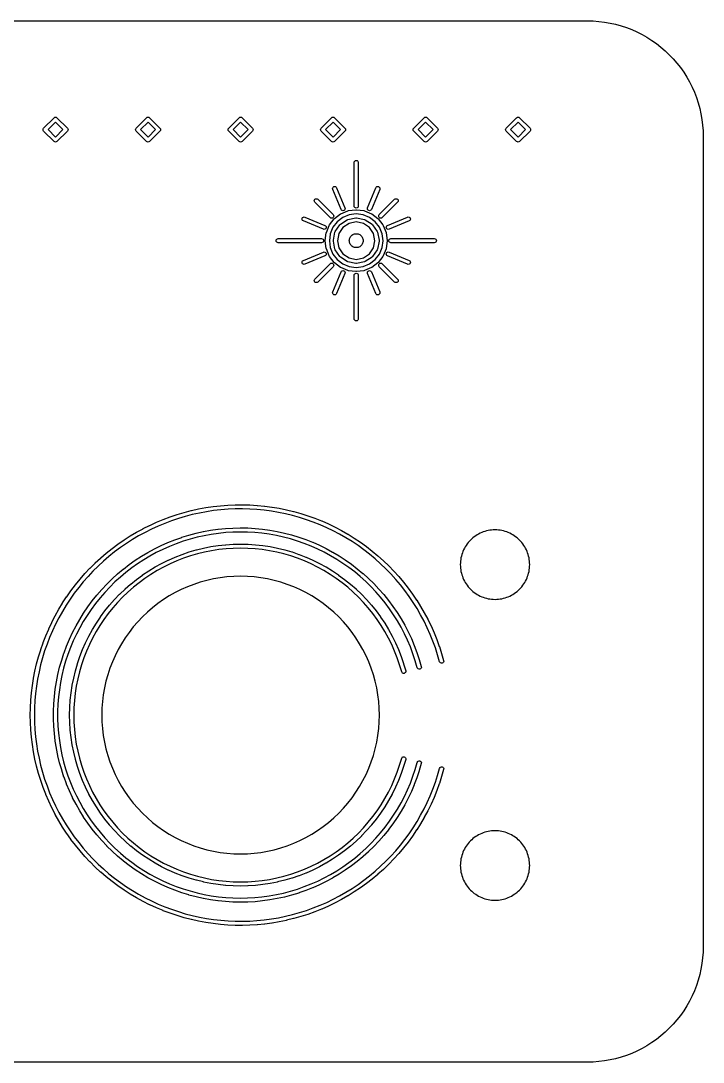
# Model space of a CAD drawing. Header units: millimetres. Extents: x -40 to 40, y -22.5 to 22.5.
# Drawn here: x 10.5 to 40, y -22.5 to 22.5 of the extents above; entities that cross this region are included whole.
import ezdxf

# ---------------------------------------------------------------- set-up
doc = ezdxf.new("R2010")
doc.units = ezdxf.units.MM
for name, color, linetype in [('CUT_INNER', 1, 'Continuous'), ('CUT_OUTER', 1, 'Continuous'), ('ENGRAVE_LINES', 4, 'Continuous')]:
    doc.layers.add(name, color=color, linetype=linetype)

msp = doc.modelspace()

# ---------------------------------------------------------------- linework, layer by layer
at = {"layer": 'CUT_INNER'}
for points in [[(30.853, -2.493), (30.926, -2.498), (31, -2.5), (31.074, -2.498), (31.147, -2.493), (31.22, -2.484), (31.293, -2.471), (31.364, -2.455), (31.435, -2.435), (31.505, -2.412), (31.574, -2.386), (31.641, -2.356), (31.707, -2.323), (31.771, -2.287), (31.833, -2.247), (31.893, -2.205), (31.952, -2.16), (32.007, -2.111), (32.061, -2.061), (32.111, -2.007), (32.16, -1.952), (32.205, -1.894), (32.247, -1.833), (32.287, -1.771), (32.323, -1.707), (32.356, -1.641), (32.386, -1.574), (32.412, -1.505), (32.435, -1.435), (32.455, -1.364), (32.471, -1.293), (32.484, -1.22), (32.493, -1.147), (32.498, -1.074), (32.5, -1), (32.498, -0.926), (32.493, -0.853), (32.484, -0.78), (32.471, -0.707), (32.455, -0.636), (32.435, -0.565), (32.412, -0.495), (32.386, -0.426), (32.356, -0.359), (32.323, -0.293), (32.287, -0.229), (32.247, -0.167), (32.205, -0.106), (32.16, -0.048), (32.111, 0.007), (32.061, 0.061), (32.007, 0.111), (31.952, 0.16), (31.893, 0.205), (31.833, 0.247), (31.771, 0.287), (31.707, 0.323), (31.641, 0.356), (31.574, 0.386), (31.505, 0.412), (31.435, 0.435), (31.364, 0.455), (31.293, 0.471), (31.22, 0.484), (31.147, 0.493), (31.074, 0.498), (31, 0.5), (30.926, 0.498), (30.853, 0.493), (30.78, 0.484), (30.707, 0.471), (30.636, 0.455), (30.565, 0.435), (30.495, 0.412), (30.426, 0.386), (30.359, 0.356), (30.293, 0.323), (30.229, 0.287), (30.167, 0.247), (30.106, 0.205), (30.048, 0.16), (29.993, 0.111), (29.939, 0.061), (29.889, 0.007), (29.84, -0.048), (29.795, -0.106), (29.753, -0.167), (29.713, -0.229), (29.677, -0.293), (29.644, -0.359), (29.614, -0.426), (29.588, -0.495), (29.565, -0.565), (29.545, -0.636), (29.529, -0.707), (29.516, -0.78), (29.507, -0.853), (29.502, -0.926), (29.5, -1), (29.502, -1.074), (29.507, -1.147), (29.516, -1.22), (29.529, -1.293), (29.545, -1.364), (29.565, -1.435), (29.588, -1.505), (29.614, -1.574), (29.644, -1.641), (29.677, -1.707), (29.713, -1.771), (29.753, -1.833), (29.795, -1.894), (29.84, -1.952), (29.889, -2.007), (29.939, -2.061), (29.993, -2.111), (30.048, -2.16), (30.106, -2.205), (30.167, -2.247), (30.229, -2.287), (30.293, -2.323), (30.359, -2.356), (30.426, -2.386), (30.495, -2.412), (30.565, -2.435), (30.636, -2.455), (30.707, -2.471), (30.78, -2.484)], [(19.412, -13.471), (19.706, -13.493), (20, -13.5), (20.294, -13.493), (20.588, -13.471), (20.88, -13.435), (21.171, -13.385), (21.458, -13.32), (21.742, -13.242), (22.021, -13.149), (22.296, -13.043), (22.565, -12.924), (22.828, -12.791), (23.085, -12.646), (23.333, -12.489), (23.574, -12.319), (23.806, -12.138), (24.029, -11.946), (24.243, -11.743), (24.446, -11.529), (24.638, -11.306), (24.819, -11.074), (24.989, -10.833), (25.146, -10.585), (25.291, -10.328), (25.424, -10.065), (25.543, -9.796), (25.649, -9.521), (25.742, -9.242), (25.82, -8.958), (25.885, -8.671), (25.935, -8.38), (25.971, -8.088), (25.993, -7.794), (26, -7.5), (25.993, -7.206), (25.971, -6.912), (25.935, -6.62), (25.885, -6.329), (25.82, -6.042), (25.742, -5.758), (25.649, -5.479), (25.543, -5.204), (25.424, -4.935), (25.291, -4.672), (25.146, -4.415), (24.989, -4.167), (24.819, -3.926), (24.638, -3.694), (24.446, -3.471), (24.243, -3.257), (24.029, -3.054), (23.806, -2.862), (23.574, -2.681), (23.333, -2.511), (23.085, -2.354), (22.828, -2.208), (22.565, -2.076), (22.296, -1.957), (22.021, -1.851), (21.742, -1.758), (21.458, -1.68), (21.171, -1.615), (20.88, -1.565), (20.588, -1.529), (20.294, -1.507), (20, -1.5), (19.706, -1.507), (19.412, -1.529), (19.12, -1.565), (18.829, -1.615), (18.542, -1.68), (18.258, -1.758), (17.979, -1.851), (17.704, -1.957), (17.435, -2.076), (17.172, -2.208), (16.915, -2.354), (16.667, -2.511), (16.426, -2.681), (16.194, -2.862), (15.971, -3.054), (15.757, -3.257), (15.554, -3.471), (15.362, -3.694), (15.181, -3.926), (15.011, -4.167), (14.854, -4.415), (14.709, -4.672), (14.576, -4.935), (14.457, -5.204), (14.351, -5.479), (14.258, -5.758), (14.18, -6.042), (14.115, -6.329), (14.065, -6.62), (14.029, -6.912), (14.007, -7.206), (14, -7.5), (14.007, -7.794), (14.029, -8.088), (14.065, -8.38), (14.115, -8.671), (14.18, -8.958), (14.258, -9.242), (14.351, -9.521), (14.457, -9.796), (14.576, -10.065), (14.709, -10.328), (14.854, -10.585), (15.011, -10.833), (15.181, -11.074), (15.362, -11.306), (15.554, -11.529), (15.757, -11.743), (15.971, -11.946), (16.194, -12.138), (16.426, -12.319), (16.667, -12.489), (16.915, -12.646), (17.172, -12.791), (17.435, -12.924), (17.704, -13.043), (17.979, -13.149), (18.258, -13.242), (18.542, -13.32), (18.829, -13.385), (19.12, -13.435)], [(30.853, -15.493), (30.926, -15.498), (31, -15.5), (31.074, -15.498), (31.147, -15.493), (31.22, -15.484), (31.293, -15.471), (31.364, -15.455), (31.435, -15.435), (31.505, -15.412), (31.574, -15.386), (31.641, -15.356), (31.707, -15.323), (31.771, -15.287), (31.833, -15.247), (31.893, -15.205), (31.952, -15.159), (32.007, -15.111), (32.061, -15.061), (32.111, -15.007), (32.16, -14.952), (32.205, -14.893), (32.247, -14.833), (32.287, -14.771), (32.323, -14.707), (32.356, -14.641), (32.386, -14.574), (32.412, -14.505), (32.435, -14.435), (32.455, -14.364), (32.471, -14.293), (32.484, -14.22), (32.493, -14.147), (32.498, -14.074), (32.5, -14), (32.498, -13.926), (32.493, -13.853), (32.484, -13.78), (32.471, -13.707), (32.455, -13.636), (32.435, -13.565), (32.412, -13.495), (32.386, -13.426), (32.356, -13.359), (32.323, -13.293), (32.287, -13.229), (32.247, -13.167), (32.205, -13.106), (32.16, -13.048), (32.111, -12.993), (32.061, -12.939), (32.007, -12.889), (31.952, -12.841), (31.893, -12.795), (31.833, -12.753), (31.771, -12.713), (31.707, -12.677), (31.641, -12.644), (31.574, -12.614), (31.505, -12.588), (31.435, -12.565), (31.364, -12.545), (31.293, -12.529), (31.22, -12.516), (31.147, -12.507), (31.074, -12.502), (31, -12.5), (30.926, -12.502), (30.853, -12.507), (30.78, -12.516), (30.707, -12.529), (30.636, -12.545), (30.565, -12.565), (30.495, -12.588), (30.426, -12.614), (30.359, -12.644), (30.293, -12.677), (30.229, -12.713), (30.167, -12.753), (30.106, -12.795), (30.048, -12.841), (29.993, -12.889), (29.939, -12.939), (29.889, -12.993), (29.84, -13.048), (29.795, -13.106), (29.753, -13.167), (29.713, -13.229), (29.677, -13.293), (29.644, -13.359), (29.614, -13.426), (29.588, -13.495), (29.565, -13.565), (29.545, -13.636), (29.529, -13.707), (29.516, -13.78), (29.507, -13.853), (29.502, -13.926), (29.5, -14), (29.502, -14.074), (29.507, -14.147), (29.516, -14.22), (29.529, -14.293), (29.545, -14.364), (29.565, -14.435), (29.588, -14.505), (29.614, -14.574), (29.644, -14.641), (29.677, -14.707), (29.713, -14.771), (29.753, -14.833), (29.795, -14.893), (29.84, -14.952), (29.889, -15.007), (29.939, -15.061), (29.993, -15.111), (30.048, -15.159), (30.106, -15.205), (30.167, -15.247), (30.229, -15.287), (30.293, -15.323), (30.359, -15.356), (30.426, -15.386), (30.495, -15.412), (30.565, -15.435), (30.636, -15.455), (30.707, -15.471), (30.78, -15.484)]]:
    msp.add_lwpolyline(points, close=True, dxfattribs=at)
at = {"layer": 'CUT_OUTER'}
msp.add_lwpolyline([(-35, 22.5), (35, 22.5), (35.245, 22.494), (35.49, 22.476), (35.734, 22.446), (35.975, 22.404), (36.215, 22.35), (36.451, 22.285), (36.684, 22.208), (36.913, 22.119), (37.138, 22.02), (37.357, 21.91), (37.571, 21.789), (37.778, 21.657), (37.978, 21.516), (38.172, 21.365), (38.358, 21.205), (38.535, 21.035), (38.705, 20.858), (38.865, 20.672), (39.016, 20.479), (39.157, 20.278), (39.289, 20.07), (39.41, 19.857), (39.52, 19.638), (39.619, 19.413), (39.708, 19.184), (39.785, 18.951), (39.85, 18.715), (39.904, 18.475), (39.946, 18.234), (39.976, 17.99), (39.994, 17.745), (40, 17.5), (40, -17.5), (39.994, -17.745), (39.976, -17.99), (39.946, -18.234), (39.904, -18.475), (39.85, -18.715), (39.785, -18.951), (39.708, -19.184), (39.619, -19.413), (39.52, -19.638), (39.41, -19.857), (39.289, -20.07), (39.157, -20.278), (39.016, -20.479), (38.865, -20.672), (38.705, -20.858), (38.535, -21.035), (38.358, -21.205), (38.172, -21.365), (37.978, -21.516), (37.778, -21.657), (37.571, -21.789), (37.357, -21.91), (37.138, -22.02), (36.913, -22.119), (36.684, -22.208), (36.451, -22.285), (36.215, -22.35), (35.975, -22.404), (35.734, -22.446), (35.49, -22.476), (35.245, -22.494), (35, -22.5), (-35, -22.5)], dxfattribs=at)
at = {"layer": 'ENGRAVE_LINES'}
for points in [[(12, 17.26), (11.966, 17.267), (11.936, 17.286), (11.486, 17.736), (11.467, 17.766), (11.46, 17.8), (11.467, 17.834), (11.486, 17.864), (11.936, 18.314), (11.966, 18.333), (12, 18.34), (12.034, 18.333), (12.064, 18.314), (12.514, 17.864), (12.533, 17.834), (12.54, 17.8), (12.533, 17.766), (12.514, 17.736), (12.064, 17.286), (12.034, 17.267)], [(12, 18.123), (11.677, 17.8), (12, 17.477), (12.323, 17.8)], [(15.936, 17.286), (15.486, 17.736), (15.467, 17.766), (15.46, 17.8), (15.467, 17.834), (15.486, 17.864), (15.936, 18.314), (15.966, 18.333), (16, 18.34), (16.034, 18.333), (16.064, 18.314), (16.514, 17.864), (16.533, 17.834), (16.54, 17.8), (16.533, 17.766), (16.514, 17.736), (16.064, 17.286), (16.034, 17.267), (16, 17.26), (15.966, 17.267)], [(16, 17.477), (16.323, 17.8), (16, 18.123), (15.677, 17.8)], [(19.936, 17.286), (19.486, 17.736), (19.467, 17.766), (19.46, 17.8), (19.467, 17.834), (19.486, 17.864), (19.936, 18.314), (19.966, 18.333), (20, 18.34), (20.034, 18.333), (20.064, 18.314), (20.514, 17.864), (20.533, 17.834), (20.54, 17.8), (20.533, 17.766), (20.514, 17.736), (20.064, 17.286), (20.034, 17.267), (20, 17.26), (19.966, 17.267)], [(20, 17.477), (20.323, 17.8), (20, 18.123), (19.677, 17.8)], [(24, 17.26), (23.966, 17.267), (23.936, 17.286), (23.486, 17.736), (23.467, 17.766), (23.46, 17.8), (23.467, 17.834), (23.486, 17.864), (23.936, 18.314), (23.966, 18.333), (24, 18.34), (24.034, 18.333), (24.064, 18.314), (24.514, 17.864), (24.533, 17.834), (24.54, 17.8), (24.533, 17.766), (24.514, 17.736), (24.064, 17.286), (24.034, 17.267)], [(24, 18.123), (23.677, 17.8), (24, 17.477), (24.323, 17.8)], [(27.936, 17.286), (27.486, 17.736), (27.467, 17.766), (27.46, 17.8), (27.467, 17.834), (27.486, 17.864), (27.936, 18.314), (27.966, 18.333), (28, 18.34), (28.034, 18.333), (28.064, 18.314), (28.514, 17.864), (28.533, 17.834), (28.54, 17.8), (28.533, 17.766), (28.514, 17.736), (28.064, 17.286), (28.034, 17.267), (28, 17.26), (27.966, 17.267)], [(28, 17.477), (28.323, 17.8), (28, 18.123), (27.677, 17.8)], [(31.936, 17.286), (31.486, 17.736), (31.467, 17.766), (31.46, 17.8), (31.467, 17.834), (31.486, 17.864), (31.936, 18.314), (31.966, 18.333), (32, 18.34), (32.034, 18.333), (32.064, 18.314), (32.514, 17.864), (32.533, 17.834), (32.54, 17.8), (32.533, 17.766), (32.514, 17.736), (32.064, 17.286), (32.034, 17.267), (32, 17.26), (31.966, 17.267)], [(32, 17.477), (32.323, 17.8), (32, 18.123), (31.677, 17.8)], [(25.034, 14.417), (25, 14.41), (24.966, 14.417), (24.936, 14.436), (24.917, 14.466), (24.91, 14.5), (24.91, 16.375), (24.917, 16.409), (24.936, 16.439), (24.966, 16.458), (25, 16.465), (25.034, 16.458), (25.064, 16.439), (25.083, 16.409), (25.09, 16.375), (25.09, 14.5), (25.083, 14.466), (25.064, 14.436)], [(24.426, 14.296), (24.392, 14.303), (24.362, 14.322), (24.343, 14.351), (23.984, 15.218), (23.977, 15.252), (23.984, 15.286), (24.004, 15.316), (24.033, 15.335), (24.067, 15.342), (24.102, 15.335), (24.131, 15.316), (24.15, 15.286), (24.509, 14.42), (24.516, 14.386), (24.509, 14.351), (24.49, 14.322), (24.46, 14.303)], [(25.51, 14.322), (25.491, 14.351), (25.484, 14.386), (25.491, 14.42), (25.85, 15.286), (25.869, 15.316), (25.898, 15.335), (25.933, 15.342), (25.967, 15.335), (25.996, 15.316), (26.016, 15.286), (26.023, 15.252), (26.016, 15.218), (25.657, 14.351), (25.638, 14.322), (25.608, 14.303), (25.574, 14.296), (25.54, 14.303)], [(23.974, 13.978), (23.939, 13.971), (23.905, 13.978), (23.876, 13.997), (23.213, 14.66), (23.193, 14.689), (23.186, 14.724), (23.193, 14.758), (23.213, 14.787), (23.242, 14.807), (23.276, 14.814), (23.311, 14.807), (23.34, 14.787), (24.003, 14.124), (24.022, 14.095), (24.029, 14.061), (24.022, 14.026), (24.003, 13.997)], [(25.978, 14.026), (25.971, 14.061), (25.978, 14.095), (25.997, 14.124), (26.66, 14.787), (26.689, 14.807), (26.724, 14.814), (26.758, 14.807), (26.787, 14.787), (26.807, 14.758), (26.814, 14.724), (26.807, 14.689), (26.787, 14.66), (26.124, 13.997), (26.095, 13.978), (26.061, 13.971), (26.026, 13.978), (25.997, 13.997)], [(23.704, 13.574), (23.697, 13.54), (23.678, 13.51), (23.649, 13.491), (23.614, 13.484), (23.58, 13.491), (22.714, 13.85), (22.684, 13.869), (22.665, 13.898), (22.658, 13.933), (22.665, 13.967), (22.684, 13.996), (22.714, 14.016), (22.748, 14.023), (22.782, 14.016), (23.649, 13.657), (23.678, 13.638), (23.697, 13.608)], [(24.665, 11.703), (24.642, 11.709), (24.341, 11.834), (24.32, 11.846), (24.061, 12.045), (24.045, 12.061), (23.846, 12.32), (23.834, 12.341), (23.709, 12.642), (23.703, 12.665), (23.661, 12.988), (23.661, 13.012), (23.703, 13.335), (23.709, 13.358), (23.834, 13.659), (23.846, 13.68), (24.045, 13.939), (24.061, 13.955), (24.32, 14.154), (24.341, 14.166), (24.642, 14.291), (24.665, 14.297), (24.988, 14.339), (25.012, 14.339), (25.335, 14.297), (25.358, 14.291), (25.659, 14.166), (25.68, 14.154), (25.939, 13.955), (25.955, 13.939), (26.154, 13.68), (26.166, 13.659), (26.291, 13.358), (26.297, 13.335), (26.339, 13.012), (26.339, 12.988), (26.297, 12.665), (26.291, 12.642), (26.166, 12.341), (26.154, 12.32), (25.955, 12.061), (25.939, 12.045), (25.68, 11.846), (25.659, 11.834), (25.358, 11.709), (25.335, 11.703), (25.012, 11.661), (24.988, 11.661)], [(23.88, 12.7), (23.996, 12.42), (24.18, 12.18), (24.42, 11.996), (24.7, 11.88), (25, 11.841), (25.3, 11.88), (25.58, 11.996), (25.82, 12.18), (26.004, 12.42), (26.12, 12.7), (26.159, 13), (26.12, 13.3), (26.004, 13.58), (25.82, 13.82), (25.58, 14.004), (25.3, 14.12), (25, 14.159), (24.7, 14.12), (24.42, 14.004), (24.18, 13.82), (23.996, 13.58), (23.88, 13.3), (23.841, 13)], [(24.094, 12.606), (24.08, 12.638), (24.012, 12.982), (24.012, 13.018), (24.08, 13.362), (24.094, 13.394), (24.289, 13.686), (24.314, 13.711), (24.606, 13.906), (24.638, 13.92), (24.982, 13.988), (25.018, 13.988), (25.362, 13.92), (25.394, 13.906), (25.686, 13.711), (25.711, 13.686), (25.906, 13.394), (25.92, 13.362), (25.988, 13.018), (25.988, 12.982), (25.92, 12.638), (25.906, 12.606), (25.711, 12.314), (25.686, 12.289), (25.394, 12.094), (25.362, 12.08), (25.018, 12.012), (24.982, 12.012), (24.638, 12.08), (24.606, 12.094), (24.314, 12.289), (24.289, 12.314)], [(26.322, 13.51), (26.303, 13.54), (26.296, 13.574), (26.303, 13.608), (26.322, 13.638), (26.351, 13.657), (27.218, 14.016), (27.252, 14.023), (27.286, 14.016), (27.316, 13.996), (27.335, 13.967), (27.342, 13.933), (27.335, 13.898), (27.316, 13.869), (27.286, 13.85), (26.42, 13.491), (26.386, 13.484), (26.351, 13.491)], [(25.309, 12.253), (25.572, 12.428), (25.747, 12.691), (25.808, 13), (25.747, 13.309), (25.572, 13.572), (25.309, 13.747), (25, 13.808), (24.691, 13.747), (24.428, 13.572), (24.253, 13.309), (24.192, 13), (24.253, 12.691), (24.428, 12.428), (24.691, 12.253), (25, 12.192)], [(23.583, 13.034), (23.59, 13), (23.583, 12.966), (23.564, 12.936), (23.534, 12.917), (23.5, 12.91), (21.625, 12.91), (21.591, 12.917), (21.561, 12.936), (21.542, 12.966), (21.535, 13), (21.542, 13.034), (21.561, 13.064), (21.591, 13.083), (21.625, 13.09), (23.5, 13.09), (23.534, 13.083), (23.564, 13.064)], [(25, 12.7), (24.961, 12.703), (24.922, 12.71), (24.885, 12.723), (24.85, 12.74), (24.817, 12.762), (24.788, 12.788), (24.762, 12.817), (24.74, 12.85), (24.723, 12.885), (24.71, 12.922), (24.703, 12.961), (24.7, 13), (24.703, 13.039), (24.71, 13.078), (24.723, 13.115), (24.74, 13.15), (24.762, 13.183), (24.788, 13.212), (24.817, 13.238), (24.85, 13.26), (24.885, 13.277), (24.922, 13.29), (24.961, 13.297), (25, 13.3), (25.039, 13.297), (25.078, 13.29), (25.115, 13.277), (25.15, 13.26), (25.183, 13.238), (25.212, 13.212), (25.238, 13.183), (25.26, 13.15), (25.277, 13.115), (25.29, 13.078), (25.297, 13.039), (25.3, 13), (25.297, 12.961), (25.29, 12.922), (25.277, 12.885), (25.26, 12.85), (25.238, 12.817), (25.212, 12.788), (25.183, 12.762), (25.15, 12.74), (25.115, 12.723), (25.078, 12.71), (25.039, 12.703)], [(26.417, 13.034), (26.436, 13.064), (26.466, 13.083), (26.5, 13.09), (28.375, 13.09), (28.409, 13.083), (28.439, 13.064), (28.458, 13.034), (28.465, 13), (28.458, 12.966), (28.439, 12.936), (28.409, 12.917), (28.375, 12.91), (26.5, 12.91), (26.466, 12.917), (26.436, 12.936), (26.417, 12.966), (26.41, 13)], [(23.697, 12.46), (23.704, 12.426), (23.697, 12.392), (23.678, 12.362), (23.649, 12.343), (22.782, 11.984), (22.748, 11.977), (22.714, 11.984), (22.684, 12.004), (22.665, 12.033), (22.658, 12.067), (22.665, 12.102), (22.684, 12.131), (22.714, 12.15), (23.58, 12.509), (23.614, 12.516), (23.649, 12.509), (23.678, 12.49)], [(26.296, 12.426), (26.303, 12.46), (26.322, 12.49), (26.351, 12.509), (26.386, 12.516), (26.42, 12.509), (27.286, 12.15), (27.316, 12.131), (27.335, 12.102), (27.342, 12.067), (27.335, 12.033), (27.316, 12.004), (27.286, 11.984), (27.252, 11.977), (27.218, 11.984), (26.351, 12.343), (26.322, 12.362), (26.303, 12.392)], [(24.022, 11.974), (24.029, 11.939), (24.022, 11.905), (24.003, 11.876), (23.34, 11.213), (23.311, 11.193), (23.276, 11.186), (23.242, 11.193), (23.213, 11.213), (23.193, 11.242), (23.186, 11.276), (23.193, 11.311), (23.213, 11.34), (23.876, 12.003), (23.905, 12.022), (23.939, 12.029), (23.974, 12.022), (24.003, 12.003)], [(24.46, 11.697), (24.49, 11.678), (24.509, 11.649), (24.516, 11.614), (24.509, 11.58), (24.15, 10.714), (24.131, 10.684), (24.102, 10.665), (24.067, 10.658), (24.033, 10.665), (24.004, 10.684), (23.984, 10.714), (23.977, 10.748), (23.984, 10.782), (24.343, 11.649), (24.362, 11.678), (24.392, 11.697), (24.426, 11.704)], [(25.574, 11.704), (25.608, 11.697), (25.638, 11.678), (25.657, 11.649), (26.016, 10.782), (26.023, 10.748), (26.016, 10.714), (25.996, 10.684), (25.967, 10.665), (25.933, 10.658), (25.898, 10.665), (25.869, 10.684), (25.85, 10.714), (25.491, 11.58), (25.484, 11.614), (25.491, 11.649), (25.51, 11.678), (25.54, 11.697)], [(25.997, 12.003), (26.026, 12.022), (26.061, 12.029), (26.095, 12.022), (26.124, 12.003), (26.787, 11.34), (26.807, 11.311), (26.814, 11.276), (26.807, 11.242), (26.787, 11.213), (26.758, 11.193), (26.724, 11.186), (26.689, 11.193), (26.66, 11.213), (25.997, 11.876), (25.978, 11.905), (25.971, 11.939), (25.978, 11.974)], [(25, 11.59), (25.034, 11.583), (25.064, 11.564), (25.083, 11.534), (25.09, 11.5), (25.09, 9.625), (25.083, 9.591), (25.064, 9.561), (25.034, 9.542), (25, 9.535), (24.966, 9.542), (24.936, 9.561), (24.917, 9.591), (24.91, 9.625), (24.91, 11.5), (24.917, 11.534), (24.936, 11.564), (24.966, 11.583)], [(26.28, -1.18), (26.054, -0.963), (25.821, -0.754), (25.581, -0.554), (25.333, -0.363), (25.079, -0.18), (24.819, -0.006), (24.553, 0.159), (24.281, 0.314), (24.004, 0.459), (23.723, 0.595), (23.436, 0.721), (23.145, 0.836), (22.851, 0.942), (22.552, 1.037), (22.251, 1.121), (21.947, 1.195), (21.64, 1.258), (21.332, 1.31), (21.022, 1.351), (20.71, 1.382), (20.398, 1.401), (20.085, 1.41), (19.772, 1.407), (19.46, 1.394), (19.148, 1.369), (18.837, 1.334), (18.528, 1.287), (18.22, 1.23), (17.914, 1.162), (17.612, 1.084), (17.312, 0.995), (17.015, 0.895), (16.722, 0.785), (16.433, 0.665), (16.149, 0.535), (15.869, 0.394), (15.594, 0.245), (15.325, 0.085), (15.062, -0.084), (14.804, -0.262), (14.553, -0.449), (14.309, -0.644), (14.072, -0.848), (13.842, -1.06), (13.62, -1.281), (13.405, -1.509), (13.199, -1.744), (13.001, -1.986), (12.812, -2.235), (12.631, -2.491), (12.46, -2.753), (12.298, -3.02), (12.145, -3.294), (12.003, -3.572), (11.87, -3.855), (11.747, -4.143), (11.634, -4.435), (11.531, -4.73), (11.439, -5.029), (11.358, -5.332), (11.287, -5.636), (11.227, -5.943), (11.178, -6.252), (11.139, -6.563), (11.112, -6.875), (11.096, -7.187), (11.09, -7.5), (11.096, -7.813), (11.112, -8.125), (11.139, -8.437), (11.178, -8.748), (11.227, -9.057), (11.287, -9.364), (11.358, -9.668), (11.439, -9.971), (11.531, -10.27), (11.634, -10.565), (11.747, -10.857), (11.87, -11.145), (12.003, -11.428), (12.145, -11.706), (12.298, -11.98), (12.46, -12.247), (12.631, -12.509), (12.812, -12.765), (13.001, -13.014), (13.199, -13.256), (13.405, -13.491), (13.62, -13.719), (13.842, -13.94), (14.072, -14.152), (14.309, -14.356), (14.553, -14.551), (14.804, -14.738), (15.062, -14.916), (15.325, -15.085), (15.594, -15.245), (15.869, -15.394), (16.149, -15.535), (16.433, -15.665), (16.722, -15.785), (17.015, -15.895), (17.312, -15.995), (17.612, -16.084), (17.914, -16.162), (18.22, -16.23), (18.528, -16.287), (18.837, -16.334), (19.148, -16.369), (19.46, -16.394), (19.772, -16.407), (20.085, -16.41), (20.398, -16.401), (20.71, -16.382), (21.022, -16.351), (21.332, -16.31), (21.64, -16.258), (21.947, -16.195), (22.251, -16.121), (22.552, -16.037), (22.851, -15.942), (23.145, -15.836), (23.436, -15.721), (23.723, -15.595), (24.004, -15.459), (24.281, -15.314), (24.553, -15.159), (24.819, -14.994), (25.079, -14.82), (25.333, -14.637), (25.581, -14.446), (25.821, -14.246), (26.054, -14.037), (26.28, -13.82), (26.498, -13.596), (26.708, -13.364), (26.91, -13.125), (27.103, -12.879), (27.288, -12.626), (27.463, -12.367), (27.63, -12.102), (27.786, -11.831), (27.934, -11.555), (28.071, -11.274), (28.199, -10.988), (28.316, -10.698), (28.423, -10.404), (28.52, -10.107), (28.607, -9.805), (28.623, -9.773), (28.65, -9.751), (28.683, -9.74), (28.718, -9.743), (28.749, -9.759), (28.772, -9.786), (28.783, -9.819), (28.78, -9.854), (28.693, -10.158), (28.692, -10.161), (28.594, -10.462), (28.593, -10.465), (28.485, -10.762), (28.484, -10.764), (28.365, -11.057), (28.364, -11.06), (28.235, -11.349), (28.234, -11.352), (28.095, -11.636), (28.093, -11.639), (27.944, -11.917), (27.943, -11.92), (27.784, -12.194), (27.783, -12.196), (27.615, -12.464), (27.613, -12.467), (27.436, -12.728), (27.434, -12.731), (27.248, -12.986), (27.246, -12.989), (27.051, -13.237), (27.049, -13.24), (26.845, -13.481), (26.843, -13.484), (26.631, -13.718), (26.628, -13.72), (26.408, -13.947), (26.406, -13.949), (26.178, -14.168), (26.176, -14.17), (25.94, -14.381), (25.938, -14.383), (25.695, -14.585), (25.692, -14.587), (25.442, -14.781), (25.44, -14.783), (25.183, -14.967), (25.181, -14.969), (24.918, -15.145), (24.915, -15.146), (24.647, -15.313), (24.644, -15.314), (24.369, -15.471), (24.367, -15.473), (24.087, -15.62), (24.084, -15.621), (23.799, -15.758), (23.796, -15.759), (23.507, -15.886), (23.504, -15.888), (23.21, -16.004), (23.207, -16.005), (22.91, -16.112), (22.907, -16.113), (22.605, -16.209), (22.602, -16.209), (22.298, -16.295), (22.295, -16.295), (21.988, -16.37), (21.985, -16.371), (21.675, -16.434), (21.672, -16.435), (21.36, -16.488), (21.357, -16.488), (21.044, -16.53), (21.041, -16.53), (20.726, -16.561), (20.723, -16.561), (20.408, -16.581), (20.405, -16.581), (20.089, -16.59), (20.085, -16.59), (19.769, -16.587), (19.766, -16.587), (19.451, -16.573), (19.447, -16.573), (19.132, -16.548), (19.129, -16.548), (18.815, -16.512), (18.812, -16.512), (18.499, -16.465), (18.496, -16.465), (18.186, -16.407), (18.182, -16.406), (17.874, -16.338), (17.871, -16.337), (17.565, -16.258), (17.562, -16.257), (17.259, -16.167), (17.256, -16.166), (16.956, -16.065), (16.953, -16.064), (16.657, -15.953), (16.654, -15.952), (16.363, -15.831), (16.36, -15.829), (16.072, -15.698), (16.07, -15.696), (15.787, -15.555), (15.784, -15.553), (15.507, -15.402), (15.504, -15.4), (15.232, -15.239), (15.229, -15.238), (14.963, -15.067), (14.961, -15.065), (14.701, -14.885), (14.698, -14.884), (14.445, -14.695), (14.442, -14.693), (14.195, -14.495), (14.193, -14.493), (13.953, -14.287), (13.951, -14.285), (13.719, -14.071), (13.717, -14.069), (13.492, -13.846), (13.49, -13.844), (13.273, -13.614), (13.271, -13.611), (13.063, -13.374), (13.061, -13.371), (12.861, -13.127), (12.859, -13.124), (12.668, -12.872), (12.666, -12.87), (12.483, -12.612), (12.482, -12.609), (12.309, -12.345), (12.307, -12.342), (12.143, -12.071), (12.142, -12.069), (11.988, -11.793), (11.986, -11.79), (11.842, -11.509), (11.84, -11.506), (11.706, -11.22), (11.705, -11.217), (11.581, -10.926), (11.579, -10.923), (11.465, -10.629), (11.464, -10.626), (11.361, -10.327), (11.36, -10.324), (11.267, -10.022), (11.266, -10.019), (11.184, -9.714), (11.183, -9.711), (11.111, -9.403), (11.111, -9.4), (11.05, -9.09), (11.05, -9.086), (11, -8.774), (10.999, -8.771), (10.961, -8.458), (10.96, -8.454), (10.933, -8.14), (10.932, -8.136), (10.916, -7.821), (10.916, -7.818), (10.91, -7.502), (10.91, -7.498), (10.916, -7.182), (10.916, -7.179), (10.932, -6.864), (10.933, -6.86), (10.96, -6.546), (10.961, -6.542), (10.999, -6.229), (11, -6.226), (11.05, -5.914), (11.05, -5.91), (11.111, -5.6), (11.111, -5.597), (11.183, -5.289), (11.184, -5.286), (11.266, -4.981), (11.267, -4.978), (11.36, -4.676), (11.361, -4.673), (11.464, -4.374), (11.465, -4.371), (11.579, -4.077), (11.581, -4.074), (11.705, -3.783), (11.706, -3.78), (11.84, -3.494), (11.842, -3.491), (11.986, -3.21), (11.988, -3.207), (12.142, -2.931), (12.143, -2.929), (12.307, -2.658), (12.309, -2.655), (12.482, -2.391), (12.483, -2.388), (12.666, -2.13), (12.668, -2.128), (12.859, -1.876), (12.861, -1.873), (13.061, -1.629), (13.063, -1.626), (13.271, -1.389), (13.273, -1.386), (13.49, -1.156), (13.492, -1.154), (13.717, -0.931), (13.719, -0.929), (13.951, -0.715), (13.953, -0.713), (14.193, -0.507), (14.195, -0.505), (14.442, -0.307), (14.445, -0.305), (14.698, -0.116), (14.701, -0.115), (14.961, 0.065), (14.963, 0.067), (15.229, 0.238), (15.232, 0.239), (15.504, 0.4), (15.507, 0.402), (15.784, 0.553), (15.787, 0.555), (16.07, 0.696), (16.072, 0.698), (16.36, 0.829), (16.363, 0.831), (16.654, 0.952), (16.657, 0.953), (16.953, 1.064), (16.956, 1.065), (17.256, 1.166), (17.259, 1.167), (17.562, 1.257), (17.565, 1.258), (17.871, 1.337), (17.874, 1.338), (18.182, 1.406), (18.186, 1.407), (18.496, 1.465), (18.499, 1.465), (18.812, 1.512), (18.815, 1.512), (19.129, 1.548), (19.132, 1.548), (19.447, 1.573), (19.451, 1.573), (19.766, 1.587), (19.769, 1.587), (20.085, 1.59), (20.089, 1.59), (20.405, 1.581), (20.408, 1.581), (20.723, 1.561), (20.726, 1.561), (21.041, 1.53), (21.044, 1.53), (21.357, 1.488), (21.36, 1.488), (21.672, 1.435), (21.675, 1.434), (21.985, 1.371), (21.988, 1.37), (22.295, 1.295), (22.298, 1.295), (22.602, 1.209), (22.605, 1.209), (22.907, 1.113), (22.91, 1.112), (23.207, 1.005), (23.21, 1.004), (23.504, 0.888), (23.507, 0.886), (23.796, 0.759), (23.799, 0.758), (24.084, 0.621), (24.087, 0.62), (24.367, 0.473), (24.369, 0.471), (24.644, 0.314), (24.647, 0.313), (24.915, 0.146), (24.918, 0.145), (25.181, -0.031), (25.183, -0.033), (25.44, -0.217), (25.442, -0.219), (25.692, -0.413), (25.695, -0.415), (25.938, -0.617), (25.94, -0.619), (26.176, -0.83), (26.178, -0.832), (26.406, -1.051), (26.408, -1.053), (26.628, -1.28), (26.631, -1.282), (26.843, -1.516), (26.845, -1.519), (27.049, -1.76), (27.051, -1.763), (27.246, -2.011), (27.248, -2.014), (27.434, -2.269), (27.436, -2.272), (27.613, -2.533), (27.615, -2.536), (27.783, -2.804), (27.784, -2.806), (27.943, -3.08), (27.944, -3.083), (28.093, -3.361), (28.095, -3.364), (28.234, -3.648), (28.235, -3.651), (28.364, -3.94), (28.365, -3.943), (28.484, -4.236), (28.485, -4.238), (28.593, -4.535), (28.594, -4.538), (28.692, -4.839), (28.693, -4.842), (28.78, -5.146), (28.783, -5.181), (28.772, -5.214), (28.749, -5.241), (28.718, -5.257), (28.683, -5.26), (28.65, -5.249), (28.623, -5.227), (28.607, -5.195), (28.52, -4.893), (28.423, -4.596), (28.316, -4.302), (28.199, -4.012), (28.071, -3.726), (27.934, -3.445), (27.786, -3.169), (27.63, -2.898), (27.463, -2.633), (27.288, -2.374), (27.103, -2.121), (26.91, -1.875), (26.708, -1.636), (26.498, -1.404)], [(25.175, -1.518), (24.933, -1.317), (24.684, -1.126), (24.427, -0.945), (24.163, -0.774), (23.893, -0.614), (23.616, -0.465), (23.334, -0.327), (23.047, -0.2), (22.755, -0.085), (22.458, 0.018), (22.157, 0.11), (21.853, 0.19), (21.547, 0.257), (21.237, 0.313), (20.926, 0.356), (20.613, 0.386), (20.3, 0.404), (19.986, 0.41), (19.672, 0.403), (19.358, 0.384), (19.045, 0.352), (18.734, 0.308), (18.425, 0.252), (18.119, 0.183), (17.815, 0.102), (17.515, 0.009), (17.219, -0.095), (16.927, -0.211), (16.64, -0.339), (16.358, -0.478), (16.082, -0.628), (15.812, -0.789), (15.549, -0.961), (15.293, -1.143), (15.044, -1.335), (14.803, -1.537), (14.571, -1.748), (14.347, -1.968), (14.131, -2.197), (13.925, -2.434), (13.729, -2.679), (13.542, -2.932), (13.366, -3.192), (13.2, -3.459), (13.045, -3.732), (12.901, -4.011), (12.768, -4.296), (12.647, -4.585), (12.537, -4.88), (12.438, -5.178), (12.352, -5.48), (12.278, -5.786), (12.216, -6.094), (12.166, -6.404), (12.129, -6.716), (12.104, -7.029), (12.092, -7.343), (12.092, -7.657), (12.104, -7.971), (12.129, -8.284), (12.166, -8.596), (12.216, -8.906), (12.278, -9.214), (12.352, -9.52), (12.438, -9.822), (12.537, -10.12), (12.647, -10.415), (12.768, -10.704), (12.901, -10.989), (13.045, -11.268), (13.2, -11.541), (13.366, -11.808), (13.542, -12.068), (13.729, -12.321), (13.925, -12.566), (14.131, -12.803), (14.347, -13.032), (14.571, -13.252), (14.803, -13.463), (15.044, -13.665), (15.293, -13.857), (15.549, -14.039), (15.812, -14.211), (16.082, -14.372), (16.358, -14.522), (16.64, -14.661), (16.927, -14.789), (17.219, -14.905), (17.515, -15.009), (17.815, -15.102), (18.119, -15.183), (18.425, -15.252), (18.734, -15.308), (19.045, -15.352), (19.358, -15.384), (19.672, -15.403), (19.986, -15.41), (20.3, -15.404), (20.613, -15.386), (20.926, -15.356), (21.237, -15.313), (21.547, -15.257), (21.853, -15.19), (22.157, -15.11), (22.458, -15.018), (22.755, -14.915), (23.047, -14.8), (23.334, -14.673), (23.616, -14.535), (23.893, -14.386), (24.163, -14.226), (24.427, -14.055), (24.684, -13.874), (24.933, -13.683), (25.175, -13.482), (25.409, -13.272), (25.633, -13.053), (25.85, -12.825), (26.056, -12.588), (26.254, -12.344), (26.441, -12.091), (26.618, -11.832), (26.785, -11.566), (26.941, -11.293), (27.086, -11.014), (27.22, -10.73), (27.343, -10.441), (27.454, -10.147), (27.553, -9.849), (27.641, -9.546), (27.657, -9.514), (27.684, -9.492), (27.717, -9.481), (27.752, -9.484), (27.784, -9.5), (27.806, -9.527), (27.817, -9.561), (27.814, -9.596), (27.726, -9.901), (27.724, -9.904), (27.624, -10.206), (27.623, -10.209), (27.511, -10.506), (27.509, -10.51), (27.385, -10.802), (27.384, -10.805), (27.248, -11.093), (27.247, -11.096), (27.1, -11.378), (27.098, -11.381), (26.94, -11.657), (26.939, -11.66), (26.77, -11.929), (26.768, -11.932), (26.589, -12.194), (26.587, -12.197), (26.397, -12.452), (26.395, -12.455), (26.195, -12.703), (26.193, -12.705), (25.984, -12.944), (25.981, -12.947), (25.763, -13.178), (25.76, -13.18), (25.533, -13.402), (25.53, -13.405), (25.294, -13.617), (25.291, -13.62), (25.047, -13.823), (25.044, -13.825), (24.792, -14.018), (24.789, -14.02), (24.529, -14.203), (24.526, -14.205), (24.26, -14.378), (24.257, -14.38), (23.983, -14.541), (23.98, -14.543), (23.7, -14.694), (23.697, -14.696), (23.412, -14.835), (23.409, -14.837), (23.118, -14.965), (23.114, -14.966), (22.819, -15.083), (22.816, -15.084), (22.516, -15.189), (22.512, -15.19), (22.208, -15.283), (22.205, -15.284), (21.897, -15.364), (21.894, -15.365), (21.584, -15.433), (21.58, -15.434), (21.267, -15.49), (21.264, -15.491), (20.949, -15.534), (20.945, -15.535), (20.629, -15.565), (20.626, -15.566), (20.308, -15.584), (20.305, -15.584), (19.987, -15.59), (19.984, -15.59), (19.666, -15.583), (19.662, -15.583), (19.345, -15.563), (19.342, -15.563), (19.026, -15.531), (19.022, -15.531), (18.707, -15.486), (18.704, -15.485), (18.391, -15.428), (18.388, -15.428), (18.078, -15.358), (18.074, -15.357), (17.767, -15.276), (17.764, -15.275), (17.46, -15.181), (17.457, -15.18), (17.157, -15.074), (17.154, -15.073), (16.859, -14.955), (16.855, -14.954), (16.565, -14.825), (16.562, -14.823), (16.277, -14.682), (16.274, -14.681), (15.995, -14.529), (15.991, -14.527), (15.719, -14.364), (15.716, -14.362), (15.449, -14.189), (15.446, -14.187), (15.187, -14.003), (15.185, -14.001), (14.933, -13.807), (14.93, -13.804), (14.686, -13.6), (14.684, -13.598), (14.448, -13.385), (14.446, -13.382), (14.219, -13.159), (14.217, -13.157), (13.999, -12.925), (13.997, -12.923), (13.788, -12.683), (13.786, -12.68), (13.587, -12.432), (13.585, -12.429), (13.397, -12.174), (13.394, -12.171), (13.216, -11.908), (13.214, -11.905), (13.046, -11.635), (13.045, -11.632), (12.888, -11.355), (12.886, -11.352), (12.74, -11.07), (12.739, -11.067), (12.604, -10.779), (12.603, -10.776), (12.48, -10.482), (12.479, -10.479), (12.367, -10.182), (12.366, -10.178), (12.267, -9.876), (12.266, -9.873), (12.179, -9.567), (12.178, -9.564), (12.103, -9.255), (12.102, -9.252), (12.039, -8.94), (12.039, -8.937), (11.988, -8.623), (11.988, -8.619), (11.95, -8.304), (11.95, -8.3), (11.924, -7.984), (11.924, -7.98), (11.912, -7.662), (11.912, -7.659), (11.912, -7.341), (11.912, -7.338), (11.924, -7.02), (11.924, -7.016), (11.95, -6.7), (11.95, -6.696), (11.988, -6.381), (11.988, -6.377), (12.039, -6.063), (12.039, -6.06), (12.102, -5.748), (12.103, -5.745), (12.178, -5.436), (12.179, -5.433), (12.266, -5.127), (12.267, -5.124), (12.366, -4.822), (12.367, -4.818), (12.479, -4.521), (12.48, -4.518), (12.603, -4.224), (12.604, -4.221), (12.739, -3.933), (12.74, -3.93), (12.886, -3.648), (12.888, -3.645), (13.045, -3.368), (13.046, -3.365), (13.214, -3.095), (13.216, -3.092), (13.394, -2.829), (13.397, -2.826), (13.585, -2.571), (13.587, -2.568), (13.786, -2.32), (13.788, -2.317), (13.997, -2.077), (13.999, -2.075), (14.217, -1.843), (14.219, -1.841), (14.446, -1.618), (14.448, -1.615), (14.684, -1.402), (14.686, -1.4), (14.93, -1.196), (14.933, -1.193), (15.185, -0.999), (15.187, -0.997), (15.446, -0.813), (15.449, -0.811), (15.716, -0.638), (15.719, -0.636), (15.991, -0.473), (15.995, -0.471), (16.274, -0.319), (16.277, -0.318), (16.562, -0.177), (16.565, -0.175), (16.855, -0.046), (16.859, -0.045), (17.154, 0.073), (17.157, 0.074), (17.457, 0.18), (17.46, 0.181), (17.764, 0.275), (17.767, 0.276), (18.074, 0.357), (18.078, 0.358), (18.388, 0.428), (18.391, 0.428), (18.704, 0.485), (18.707, 0.486), (19.022, 0.531), (19.026, 0.531), (19.342, 0.563), (19.345, 0.563), (19.662, 0.583), (19.666, 0.583), (19.984, 0.59), (19.987, 0.59), (20.305, 0.584), (20.308, 0.584), (20.626, 0.566), (20.629, 0.565), (20.945, 0.535), (20.949, 0.534), (21.264, 0.491), (21.267, 0.49), (21.58, 0.434), (21.584, 0.433), (21.894, 0.365), (21.897, 0.364), (22.205, 0.284), (22.208, 0.283), (22.512, 0.19), (22.516, 0.189), (22.816, 0.084), (22.819, 0.083), (23.114, -0.034), (23.118, -0.035), (23.409, -0.163), (23.412, -0.165), (23.697, -0.304), (23.7, -0.306), (23.98, -0.457), (23.983, -0.459), (24.257, -0.62), (24.26, -0.622), (24.526, -0.795), (24.529, -0.797), (24.789, -0.98), (24.792, -0.982), (25.044, -1.175), (25.047, -1.177), (25.291, -1.38), (25.294, -1.383), (25.53, -1.595), (25.533, -1.598), (25.76, -1.82), (25.763, -1.822), (25.981, -2.053), (25.984, -2.056), (26.193, -2.295), (26.195, -2.297), (26.395, -2.545), (26.397, -2.548), (26.587, -2.803), (26.589, -2.806), (26.768, -3.068), (26.77, -3.071), (26.939, -3.34), (26.94, -3.343), (27.098, -3.619), (27.1, -3.622), (27.247, -3.904), (27.248, -3.907), (27.384, -4.195), (27.385, -4.198), (27.509, -4.49), (27.511, -4.494), (27.623, -4.791), (27.624, -4.794), (27.724, -5.096), (27.726, -5.099), (27.814, -5.404), (27.817, -5.439), (27.806, -5.473), (27.784, -5.5), (27.752, -5.516), (27.717, -5.519), (27.684, -5.508), (27.657, -5.486), (27.641, -5.454), (27.553, -5.151), (27.454, -4.853), (27.343, -4.559), (27.22, -4.27), (27.086, -3.986), (26.941, -3.707), (26.785, -3.434), (26.618, -3.168), (26.441, -2.909), (26.254, -2.656), (26.056, -2.412), (25.85, -2.175), (25.633, -1.947), (25.409, -1.728)], [(24.871, -2.184), (24.634, -1.977), (24.389, -1.78), (24.135, -1.594), (23.874, -1.419), (23.605, -1.256), (23.329, -1.105), (23.047, -0.966), (22.759, -0.839), (22.466, -0.725), (22.168, -0.624), (21.866, -0.536), (21.561, -0.461), (21.252, -0.4), (20.941, -0.352), (20.628, -0.317), (20.314, -0.297), (20, -0.29), (19.686, -0.297), (19.372, -0.317), (19.059, -0.352), (18.748, -0.4), (18.439, -0.461), (18.134, -0.536), (17.832, -0.624), (17.534, -0.725), (17.241, -0.839), (16.953, -0.966), (16.671, -1.105), (16.395, -1.256), (16.126, -1.419), (15.865, -1.594), (15.611, -1.78), (15.366, -1.977), (15.129, -2.184), (14.902, -2.402), (14.684, -2.629), (14.477, -2.866), (14.28, -3.111), (14.094, -3.365), (13.919, -3.626), (13.756, -3.895), (13.605, -4.171), (13.466, -4.453), (13.339, -4.741), (13.225, -5.034), (13.124, -5.332), (13.036, -5.634), (12.961, -5.939), (12.9, -6.248), (12.852, -6.559), (12.817, -6.872), (12.797, -7.186), (12.79, -7.5), (12.797, -7.814), (12.817, -8.128), (12.852, -8.441), (12.9, -8.752), (12.961, -9.061), (13.036, -9.366), (13.124, -9.668), (13.225, -9.966), (13.339, -10.259), (13.466, -10.547), (13.605, -10.829), (13.756, -11.105), (13.919, -11.374), (14.094, -11.635), (14.28, -11.889), (14.477, -12.134), (14.684, -12.371), (14.902, -12.598), (15.129, -12.816), (15.366, -13.023), (15.611, -13.22), (15.865, -13.406), (16.126, -13.581), (16.395, -13.744), (16.671, -13.895), (16.953, -14.034), (17.241, -14.161), (17.534, -14.275), (17.832, -14.376), (18.134, -14.464), (18.439, -14.539), (18.748, -14.6), (19.059, -14.648), (19.372, -14.683), (19.686, -14.703), (20, -14.71), (20.314, -14.703), (20.628, -14.683), (20.941, -14.648), (21.252, -14.6), (21.561, -14.539), (21.866, -14.464), (22.168, -14.376), (22.466, -14.275), (22.759, -14.161), (23.047, -14.034), (23.329, -13.895), (23.605, -13.744), (23.874, -13.581), (24.135, -13.406), (24.389, -13.22), (24.634, -13.023), (24.871, -12.816), (25.098, -12.598), (25.316, -12.371), (25.523, -12.134), (25.72, -11.889), (25.906, -11.635), (26.081, -11.374), (26.244, -11.105), (26.395, -10.829), (26.534, -10.547), (26.661, -10.259), (26.775, -9.966), (26.876, -9.668), (26.965, -9.364), (26.981, -9.333), (27.008, -9.31), (27.041, -9.3), (27.076, -9.303), (27.108, -9.319), (27.13, -9.346), (27.141, -9.38), (27.138, -9.415), (27.049, -9.72), (27.047, -9.724), (26.945, -10.026), (26.944, -10.029), (26.828, -10.326), (26.827, -10.33), (26.698, -10.621), (26.697, -10.625), (26.556, -10.911), (26.554, -10.914), (26.401, -11.193), (26.399, -11.197), (26.234, -11.469), (26.232, -11.472), (26.055, -11.737), (26.052, -11.74), (25.864, -11.997), (25.862, -12), (25.662, -12.249), (25.66, -12.252), (25.45, -12.491), (25.447, -12.494), (25.227, -12.724), (25.224, -12.727), (24.994, -12.947), (24.991, -12.95), (24.752, -13.16), (24.749, -13.162), (24.5, -13.362), (24.497, -13.364), (24.24, -13.552), (24.237, -13.555), (23.972, -13.732), (23.969, -13.734), (23.697, -13.899), (23.693, -13.901), (23.414, -14.054), (23.411, -14.056), (23.125, -14.197), (23.121, -14.198), (22.83, -14.327), (22.826, -14.328), (22.529, -14.444), (22.526, -14.445), (22.224, -14.547), (22.22, -14.549), (21.915, -14.638), (21.911, -14.639), (21.601, -14.714), (21.598, -14.715), (21.285, -14.777), (21.281, -14.778), (20.967, -14.827), (20.963, -14.827), (20.646, -14.862), (20.642, -14.862), (20.324, -14.883), (20.32, -14.883), (20.002, -14.89), (19.998, -14.89), (19.68, -14.883), (19.676, -14.883), (19.358, -14.862), (19.354, -14.862), (19.037, -14.827), (19.033, -14.827), (18.719, -14.778), (18.715, -14.777), (18.402, -14.715), (18.399, -14.714), (18.089, -14.639), (18.085, -14.638), (17.78, -14.549), (17.776, -14.547), (17.474, -14.445), (17.471, -14.444), (17.174, -14.328), (17.17, -14.327), (16.879, -14.198), (16.875, -14.197), (16.589, -14.056), (16.586, -14.054), (16.307, -13.901), (16.303, -13.899), (16.031, -13.734), (16.028, -13.732), (15.763, -13.555), (15.76, -13.552), (15.503, -13.364), (15.5, -13.362), (15.251, -13.162), (15.248, -13.16), (15.009, -12.95), (15.006, -12.947), (14.776, -12.727), (14.773, -12.724), (14.553, -12.494), (14.55, -12.491), (14.34, -12.252), (14.338, -12.249), (14.138, -12), (14.136, -11.997), (13.948, -11.74), (13.945, -11.737), (13.768, -11.472), (13.766, -11.469), (13.601, -11.197), (13.599, -11.193), (13.446, -10.914), (13.444, -10.911), (13.303, -10.625), (13.302, -10.621), (13.173, -10.33), (13.172, -10.326), (13.056, -10.029), (13.055, -10.026), (12.953, -9.724), (12.951, -9.72), (12.862, -9.415), (12.861, -9.411), (12.786, -9.101), (12.785, -9.098), (12.723, -8.785), (12.722, -8.781), (12.673, -8.467), (12.673, -8.463), (12.638, -8.146), (12.638, -8.142), (12.617, -7.824), (12.617, -7.82), (12.61, -7.502), (12.61, -7.498), (12.617, -7.18), (12.617, -7.176), (12.638, -6.858), (12.638, -6.854), (12.673, -6.537), (12.673, -6.533), (12.722, -6.219), (12.723, -6.215), (12.785, -5.902), (12.786, -5.899), (12.861, -5.589), (12.862, -5.585), (12.951, -5.28), (12.953, -5.276), (13.055, -4.974), (13.056, -4.971), (13.172, -4.674), (13.173, -4.67), (13.302, -4.379), (13.303, -4.375), (13.444, -4.089), (13.446, -4.086), (13.599, -3.807), (13.601, -3.803), (13.766, -3.531), (13.768, -3.528), (13.945, -3.263), (13.948, -3.26), (14.136, -3.003), (14.138, -3), (14.338, -2.751), (14.34, -2.748), (14.55, -2.509), (14.553, -2.506), (14.773, -2.276), (14.776, -2.273), (15.006, -2.053), (15.009, -2.05), (15.248, -1.84), (15.251, -1.838), (15.5, -1.638), (15.503, -1.636), (15.76, -1.448), (15.763, -1.445), (16.028, -1.268), (16.031, -1.266), (16.303, -1.101), (16.307, -1.099), (16.586, -0.946), (16.589, -0.944), (16.875, -0.803), (16.879, -0.802), (17.17, -0.673), (17.174, -0.672), (17.471, -0.556), (17.474, -0.555), (17.776, -0.453), (17.78, -0.451), (18.085, -0.362), (18.089, -0.361), (18.399, -0.286), (18.402, -0.285), (18.715, -0.223), (18.719, -0.222), (19.033, -0.173), (19.037, -0.173), (19.354, -0.138), (19.358, -0.138), (19.676, -0.117), (19.68, -0.117), (19.998, -0.11), (20.002, -0.11), (20.32, -0.117), (20.324, -0.117), (20.642, -0.138), (20.646, -0.138), (20.963, -0.173), (20.967, -0.173), (21.281, -0.222), (21.285, -0.223), (21.598, -0.285), (21.601, -0.286), (21.911, -0.361), (21.915, -0.362), (22.22, -0.451), (22.224, -0.453), (22.526, -0.555), (22.529, -0.556), (22.826, -0.672), (22.83, -0.673), (23.121, -0.802), (23.125, -0.803), (23.411, -0.944), (23.414, -0.946), (23.693, -1.099), (23.697, -1.101), (23.969, -1.266), (23.972, -1.268), (24.237, -1.445), (24.24, -1.448), (24.497, -1.636), (24.5, -1.638), (24.749, -1.838), (24.752, -1.84), (24.991, -2.05), (24.994, -2.053), (25.224, -2.273), (25.227, -2.276), (25.447, -2.506), (25.45, -2.509), (25.66, -2.748), (25.662, -2.751), (25.862, -3), (25.864, -3.003), (26.052, -3.26), (26.055, -3.263), (26.232, -3.528), (26.234, -3.531), (26.399, -3.803), (26.401, -3.807), (26.554, -4.086), (26.556, -4.089), (26.697, -4.375), (26.698, -4.379), (26.827, -4.67), (26.828, -4.674), (26.944, -4.971), (26.945, -4.974), (27.047, -5.276), (27.049, -5.28), (27.138, -5.585), (27.141, -5.62), (27.13, -5.654), (27.108, -5.681), (27.076, -5.697), (27.041, -5.7), (27.008, -5.69), (26.981, -5.667), (26.965, -5.636), (26.876, -5.332), (26.775, -5.034), (26.661, -4.741), (26.534, -4.453), (26.395, -4.171), (26.244, -3.895), (26.081, -3.626), (25.906, -3.365), (25.72, -3.111), (25.523, -2.866), (25.316, -2.629), (25.098, -2.402)]]:
    msp.add_lwpolyline(points, close=True, dxfattribs=at)

doc.saveas('drawing.dxf')
